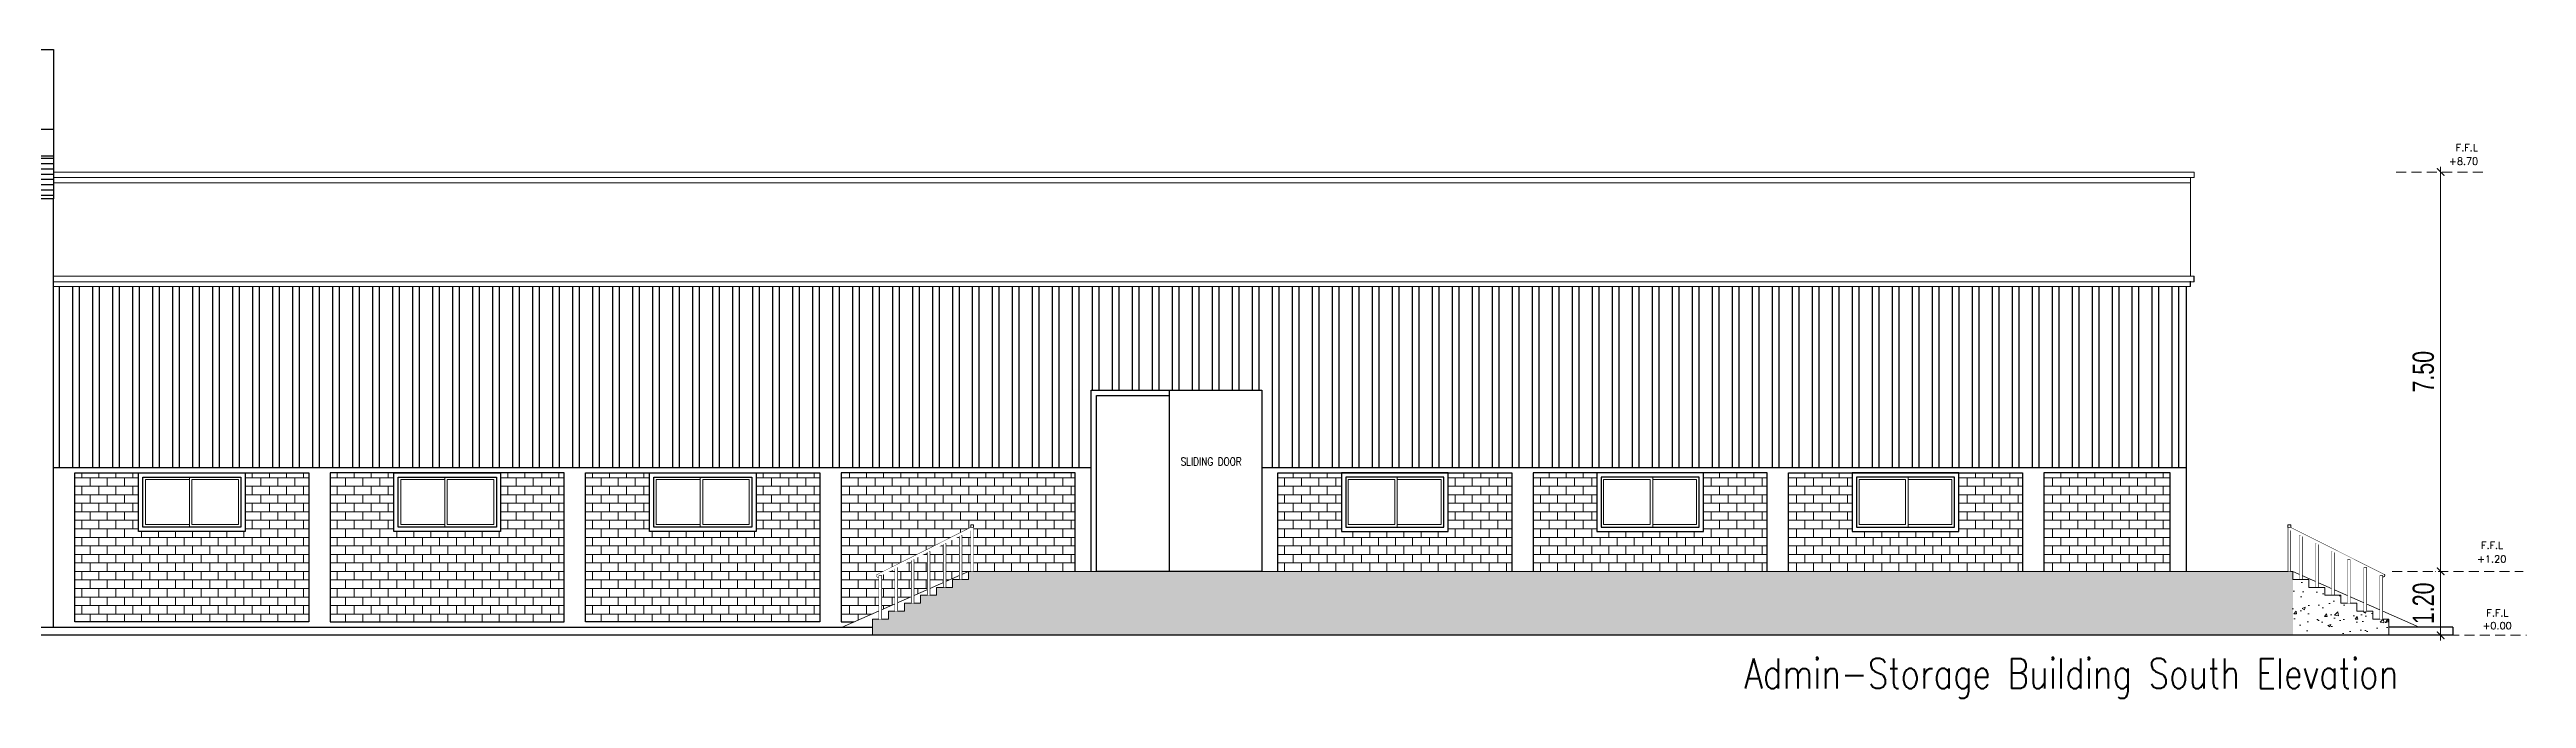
# Model space of a CAD drawing. Header units: millimetres. Extents: x -401 to 2889, y -234 to 146.
# Drawn here: x -322.3 to -275.84, y -150.54 to -138.36 of the extents above; entities that cross this region are included whole.
import ezdxf

# ---------------------------------------------------------------- set-up
doc = ezdxf.new("R2010")
doc.units = ezdxf.units.MM
doc.header["$LTSCALE"] = 3
doc.header["$MEASUREMENT"] = 0
doc.set_wipeout_variables(frame=1)
for name, pattern in [('CACHE2', [0.1875, 0.125, -0.0625]), ('CONTINU', [0]), ('HIDDEN2', [0.1875, 0.125, -0.0625])]:
    doc.linetypes.add(name, pattern=pattern)
doc.layers.get('0').update_dxf_attribs({"color": 3, "lineweight": 9})
for name, color, linetype, lineweight in [('Drw - Arch - brick (0.30)', 30, 'CONTINU', 30), ('Drw - Arch - Glass (0.15)', 142, 'CONTINU', 15), ('Drw - Arch - Hidden (0.15)', 6, 'CACHE2', 15), ('Drw - Arch - Stairs (0.15)', 3, 'CONTINU', 15), ('FIXTURES', 251, 'Continuous', 5), ('HANDRAIL', 37, 'Continuous', 15), ('HATCH', 253, 'Continuous', 0), ('hatch 2', 251, 'Continuous', 0), ('text', 7, 'Continuous', 0), ('wall', 22, 'Continuous', 13), ('WINDOW', 1, 'Continuous', 25)]:
    doc.layers.add(name, color=color, linetype=linetype, lineweight=lineweight)
doc.styles.add('Drwazah english', font='sosa.shx', dxfattribs={"width": 0.75})
doc.styles.add('ROMAND', font='romand', dxfattribs={"width": 0.8, "oblique": 15})
doc.styles.add('SIMPLEX8', font='simplex.shx', dxfattribs={"height": 8})
doc.styles.get("Standard").update_dxf_attribs({"font": 'simplex.shx', "width": 0.8})
doc.dimstyles.new('Arch 1-200m', dxfattribs={"dimscale": 2, "dimtxt": 0.2, "dimasz": 0.07, "dimexe": 0.05, "dimexo": 0.05, "dimgap": 0.03, "dimtad": 1, "dimzin": 1, "dimdsep": 46, "dimtxsty": 'Drwazah english', "dimblk": 'ARCHTICK', "dimcen": 0, "dimdle": 0.05, "dimclrd": 16, "dimclre": 16, "dimclrt": 16, "dimaunit": 2, "dimazin": 0, "dimtfac": 1, "dimtmove": 0, "dimatfit": 0, "dimldrblk": 'ARCHTICK', "dimfxl": 0.18, "dimtolj": 1, "dimtzin": 0, "dimlwd": 0, "dimlwe": 9, "dimarcsym": 2})
pattern_1 = [(0, (-234.01381, 0.8), (0, 0.16), []), (90, (-234.01381, 0.8), (-0.16, 0.16), [0.16, -0.16])]

# ---------------------------------------------------------------- blocks, each defined once
blk = doc.blocks.new('_ArchTick')
at = {"color": 0, "linetype": 'ByBlock', "const_width": 0.15}
blk.add_lwpolyline([(-0.5, -0.5), (0.5, 0.5)], dxfattribs=at)
blk = doc.blocks.new('*D325')
at = {"layer": 'Defpoints', "color": 0, "transparency": 16777216}
for p in [(-277.452, -148.158), (-277.452, -149.358), (-277.327, -149.358)]:
    blk.add_point(p, dxfattribs=at)
at = {"layer": 'Drw - Arch - brick (0.30)', "color": 16, "lineweight": 0, "transparency": 16777216}
blk.add_line((-277.452, -148.058), (-277.452, -149.458), dxfattribs=at)
at = {"layer": 'Drw - Arch - brick (0.30)', "color": 16, "lineweight": 9, "transparency": 16777216}
blk.add_line((-277.427, -149.358), (-277.552, -149.358), dxfattribs=at)
at = {"layer": 'Drw - Arch - brick (0.30)', "color": 16, "lineweight": 0, "transparency": 16777216, "xscale": 0.14, "yscale": 0.14, "zscale": 0.14}
for p, rotation in [((-277.452, -148.158), 90), ((-277.452, -149.358), 270)]:
    blk.add_blockref('_ArchTick', p, dxfattribs=dict(at, rotation=rotation))
at = {"layer": 'Drw - Arch - brick (0.30)', "color": 16, "transparency": 16777216, "insert": (-277.773, -148.758), "char_height": 0.4, "attachment_point": 5, "rotation": 90, "style": 'Drwazah english'}
blk.add_mtext('\\A1;1.20', dxfattribs=at)
blk = doc.blocks.new('*D326')
at = {"layer": 'Defpoints', "color": 0, "transparency": 16777216}
for p in [(-277.449, -140.663), (-277.452, -148.158), (-277.449, -148.158)]:
    blk.add_point(p, dxfattribs=at)
at = {"layer": 'Drw - Arch - brick (0.30)', "color": 16, "lineweight": 9, "transparency": 16777216}
for p, q in [((-277.549, -140.663), (-277.552, -140.663)), ((-277.549, -148.158), (-277.552, -148.158))]:
    blk.add_line(p, q, dxfattribs=at)
at = {"layer": 'Drw - Arch - brick (0.30)', "color": 16, "lineweight": 0, "transparency": 16777216}
blk.add_line((-277.452, -140.563), (-277.452, -148.258), dxfattribs=at)
at = {"layer": 'Drw - Arch - brick (0.30)', "color": 16, "lineweight": 0, "transparency": 16777216, "xscale": 0.14, "yscale": 0.14, "zscale": 0.14}
for p, rotation in [((-277.452, -140.663), 90), ((-277.452, -148.158), 270)]:
    blk.add_blockref('_ArchTick', p, dxfattribs=dict(at, rotation=rotation))
at = {"layer": 'Drw - Arch - brick (0.30)', "color": 16, "transparency": 16777216, "insert": (-277.775, -144.411), "char_height": 0.4, "attachment_point": 5, "rotation": 90, "style": 'Drwazah english'}
blk.add_mtext('\\A1;7.50', dxfattribs=at)

msp = doc.modelspace()

# ---------------------------------------------------------------- hatches: boundary and pattern name
at = {"layer": 'Defpoints', "true_color": 0x636466}
h = msp.add_hatch(dxfattribs=at)
h.set_pattern_fill('ANSI31', color=251, scale=0.8, angle=135)
h.set_pattern_definition([(180, (-178.65459, -6e-14), (-7e-18, -0.1), [])])
h.paths.add_polyline_path([(-322.222, -141.163), (-322.222, -140.363), (-328.922, -140.363), (-328.922, -141.163)])
h = msp.add_hatch(dxfattribs=at)
h.set_pattern_fill('ANSI32', color=251, angle=45)
h.set_pattern_definition([(90, (-936.85865, -214.74588), (-0.375, 0), []), (90, (-936.73365, -214.62088), (-0.375, 0), [])])
h.paths.add_polyline_path([(-282.222, -146.208), (-282.222, -146.227), (-282.222, -145.153), (-282.222, -144.033), (-282.222, -142.807), (-302.182, -142.814), (-322.222, -142.803), (-322.222, -146.82), (-322.222, -146.856), (-322.222, -146.853), (-322.222, -146.208), (-302.762, -146.208), (-302.762, -144.758), (-299.562, -144.758), (-299.562, -146.208)])
at = {"layer": 'hatch 2', "linetype": 'Continuous', "ltscale": 0.01}
h = msp.add_hatch(dxfattribs=at)
h.set_pattern_fill('AR-CONC', color=256, scale=0.08)
h.set_pattern_definition([(50, (-234.0138, 0), (0.5738081, -0.0502017), [0.06, -0.66]), (355, (-234.0138, 0), (-0.111001, 0.6017537), [0.048, -0.528]), (100.45144, (-233.966, -0.0042), (0.462807, 0.551552), [0.0509922, -0.5609137]), (46.1842, (-234.0138, 0.16), (0.853793, -0.1324154), [0.09, -0.99]), (96.63564, (-233.9427, 0.149), (0.7477296, 0.779295), [0.0764883, -0.841371]), (351.18416, (-234.0138, 0.16), (0.7477296, 0.779295), [0.072, -0.792]), (21, (-233.9338, 0.12), (0.4775256, -0.3220951), [0.06, -0.66]), (326, (-233.9338, 0.12), (0.1946523, 0.58012), [0.048, -0.528]), (71.45144, (-233.894, 0.09316), (0.6721779, 0.258025), [0.0509922, -0.5609137]), (37.5, (-234.01381, 0), (0.00972788, 0.26631508), [0, -0.5216, 0, -0.536, 0, -0.53]), (7.5, (-234.01381, 0), (0.21045563, 0.31552937), [0, -0.3056, 0, -0.5096, 0, -0.202]), (327.5, (-234.19221, 0), (0.42705795, -0.0180439), [0, -0.2, 0, -0.624, 0, -0.828]), (317.5, (-234.2722, 0), (0.4665489, 0.080084), [0, -0.26, 0, -0.4144, 0, -0.588])])
h.paths.add_polyline_path([(-280.222, -148.158), (-305.059, -148.158), (-305.059, -148.308), (-305.359, -148.308), (-305.359, -148.458), (-305.659, -148.458), (-305.659, -148.608), (-305.959, -148.608), (-305.959, -148.758), (-306.259, -148.758), (-306.259, -148.908), (-306.559, -148.908), (-306.559, -149.058), (-306.859, -149.058), (-306.859, -149.358), (-280.222, -149.358)])
h = msp.add_hatch(dxfattribs=at)
h.set_pattern_fill('AR-CONC', color=256, scale=0.08)
h.set_pattern_definition([(50, (0, 0), (0.57380815, -0.0502017), [0.06, -0.66]), (355, (0, 0), (-0.1110011, 0.6017537), [0.048, -0.528]), (100.45144, (0.0478, -0.0042), (0.4628071, 0.551552), [0.0509922, -0.5609137]), (46.1842, (0, 0.16), (0.853793, -0.1324154), [0.09, -0.99]), (96.63564, (0.07115, 0.149), (0.7477296, 0.7792949), [0.0764883, -0.841371]), (351.18416, (0, 0.16), (0.7477296, 0.779295), [0.072, -0.792]), (21, (0.08, 0.12), (0.47752564, -0.3220951), [0.06, -0.66]), (326, (0.08, 0.12), (0.1946523, 0.58012), [0.048, -0.528]), (71.45144, (0.1198, 0.09316), (0.6721779, 0.2580249), [0.0509922, -0.5609137]), (37.5, (0, 0), (0.00972788, 0.26631508), [0, -0.5216, 0, -0.536, 0, -0.53]), (7.5, (0, 0), (0.21045563, 0.31552937), [0, -0.3056, 0, -0.5096, 0, -0.202]), (327.5, (-0.1784, 0), (0.42705795, -0.0180439), [0, -0.2, 0, -0.624, 0, -0.828]), (317.5, (-0.2584, 0), (0.46654894, 0.080084), [0, -0.26, 0, -0.4144, 0, -0.588])])
h.paths.add_polyline_path([(-278.722, -148.908), (-279.022, -148.908), (-279.022, -148.758), (-279.322, -148.758), (-279.322, -148.608), (-279.622, -148.608), (-279.622, -148.458), (-279.922, -148.458), (-279.922, -148.308), (-280.222, -148.308), (-280.222, -149.358), (-278.422, -149.358), (-278.422, -149.058), (-278.722, -149.058)])
at = {"layer": 'wall', "linetype": 'Continuous', "ltscale": 0.01, "true_color": 0xc7c8ca}
h = msp.add_hatch(dxfattribs=at)
h.set_pattern_fill('AR-B816', color=9, scale=0.02, style=0)
h.set_pattern_definition(pattern_1)
h.paths.add_polyline_path([(-320.627, -147.408), (-320.627, -146.308), (-321.822, -146.308), (-321.822, -149.108), (-317.432, -149.108), (-317.432, -146.308), (-318.627, -146.308), (-318.627, -147.408)])
h = msp.add_hatch(dxfattribs=at)
h.set_pattern_fill('AR-B816', color=9, scale=0.02, style=0)
h.set_pattern_definition([(0, (-229.22381, 0.8), (0, 0.16), []), (90, (-229.22381, 0.8), (-0.16, 0.16), [0.16, -0.16])])
h.paths.add_polyline_path([(-312.642, -146.308), (-313.837, -146.308), (-313.837, -147.408), (-315.837, -147.408), (-315.837, -146.308), (-317.032, -146.308), (-317.032, -149.108), (-312.642, -149.108)])
h = msp.add_hatch(dxfattribs=at)
h.set_pattern_fill('AR-B816', color=9, scale=0.02, style=0)
h.set_pattern_definition([(0, (-224.43381, 0.8), (0, 0.16), []), (90, (-224.43381, 0.8), (-0.16, 0.16), [0.16, -0.16])])
h.paths.add_polyline_path([(-307.852, -146.308), (-309.047, -146.308), (-309.047, -147.408), (-311.047, -147.408), (-311.047, -146.308), (-312.242, -146.308), (-312.242, -149.108), (-307.852, -149.108)])
h = msp.add_hatch(dxfattribs=at)
h.set_pattern_fill('AR-B816', color=9, scale=0.02, style=0)
h.set_pattern_definition(pattern_1)
h.paths.add_polyline_path([(-307.452, -146.308), (-307.452, -149.108), (-307.204, -149.108), (-305.059, -148.158), (-303.062, -148.158), (-303.062, -146.308)])
h = msp.add_hatch(dxfattribs=at)
h.set_pattern_fill('AR-B816', color=9, scale=0.02, style=0)
h.set_pattern_definition(pattern_1)
h.paths.add_polyline_path([(-293.277, -146.308), (-294.472, -146.308), (-294.472, -148.158), (-290.082, -148.158), (-290.082, -146.308), (-291.277, -146.308), (-291.277, -147.408), (-293.277, -147.408)])
h.paths.add_polyline_path([(-288.487, -146.308), (-289.682, -146.308), (-289.682, -148.158), (-285.292, -148.158), (-285.292, -146.308), (-286.487, -146.308), (-286.487, -147.408), (-288.487, -147.408)])
h.paths.add_polyline_path([(-282.522, -146.308), (-284.892, -146.308), (-284.892, -148.158), (-282.522, -148.158)])
h.paths.add_polyline_path([(-296.067, -146.308), (-296.067, -147.408), (-298.067, -147.408), (-298.067, -146.308), (-299.262, -146.308), (-299.262, -148.158), (-294.872, -148.158), (-294.872, -146.308)])

# ---------------------------------------------------------------- linework, layer by layer
at = {"layer": 'Defpoints', "color": 251, "true_color": 0x636466}
for p, q in [((-322.222, -140.363), (-322.222, -141.163)), ((-282.222, -142.806), (-282.222, -146.208)), ((-282.143, -142.814), (-282.143, -142.714)), ((-282.073, -142.721), (-282.073, -142.62))]:
    msp.add_line(p, q, dxfattribs=at)
at = {"layer": 'Drw - Arch - brick (0.30)'}
for p, q in [((-322.222, -139.863), (-328.922, -139.863)), ((-322.222, -139.863), (-322.222, -140.363)), ((-322.222, -140.363), (-328.922, -140.363)), ((-322.222, -149.208), (-322.222, -141.163)), ((-322.222, -146.208), (-302.762, -146.208)), ((-299.562, -146.208), (-282.222, -146.208)), ((-282.222, -146.208), (-282.222, -148.158)), ((-330.28, -149.208), (-306.859, -149.208)), ((-277.224, -149.358), (-330.28, -149.358)), ((-277.224, -149.208), (-277.224, -149.358))]:
    msp.add_line(p, q, dxfattribs=at)
at = {"layer": 'Drw - Arch - brick (0.30)', "color": 252, "true_color": 0x939598}
msp.add_lwpolyline([(-328.922, -139.863), (-328.922, -138.363), (-322.222, -138.363), (-322.222, -139.863)], dxfattribs=at)
at = {"layer": 'Drw - Arch - brick (0.30)'}
for points in [[(-322.222, -141.163), (-328.922, -141.163)], [(-302.762, -148.158), (-302.762, -144.758), (-299.562, -144.758), (-299.562, -148.158)], [(-301.291, -148.158), (-302.662, -148.158), (-302.662, -144.858), (-301.291, -144.858)], [(-303.062, -148.158), (-303.062, -146.308), (-307.452, -146.308), (-307.452, -149.108), (-307.204, -149.108)], [(-299.262, -148.158), (-299.262, -146.308), (-294.872, -146.308), (-294.872, -148.158)], [(-290.082, -148.158), (-290.082, -146.308), (-294.472, -146.308), (-294.472, -148.158)], [(-289.682, -148.158), (-289.682, -146.308), (-285.292, -146.308), (-285.292, -148.158)], [(-282.522, -148.158), (-282.522, -146.308), (-284.892, -146.308), (-284.892, -148.158)]]:
    msp.add_lwpolyline(points, dxfattribs=at)
for points in [[(-301.291, -144.758), (-299.562, -144.758), (-299.562, -148.158), (-301.291, -148.158)], [(-321.822, -146.308), (-317.432, -146.308), (-317.432, -149.108), (-321.822, -149.108)], [(-320.627, -146.308), (-318.627, -146.308), (-318.627, -147.408), (-320.627, -147.408)], [(-312.642, -146.308), (-317.032, -146.308), (-317.032, -149.108), (-312.642, -149.108)], [(-315.837, -146.308), (-313.837, -146.308), (-313.837, -147.408), (-315.837, -147.408)], [(-312.242, -146.308), (-307.852, -146.308), (-307.852, -149.108), (-312.242, -149.108)], [(-311.047, -146.308), (-309.047, -146.308), (-309.047, -147.408), (-311.047, -147.408)], [(-296.067, -146.308), (-298.067, -146.308), (-298.067, -147.408), (-296.067, -147.408)], [(-291.277, -146.308), (-293.277, -146.308), (-293.277, -147.408), (-291.277, -147.408)], [(-286.487, -146.308), (-288.487, -146.308), (-288.487, -147.408), (-286.487, -147.408)]]:
    msp.add_lwpolyline(points, close=True, dxfattribs=at)
at = {"layer": 'Drw - Arch - Glass (0.15)'}
for points in [[(-320.546, -146.388), (-319.675, -146.388), (-319.675, -147.328), (-320.546, -147.328)], [(-318.707, -146.388), (-319.675, -146.388), (-319.675, -147.328), (-318.707, -147.328)], [(-318.755, -146.436), (-319.627, -146.436), (-319.627, -147.281), (-318.755, -147.281)], [(-315.756, -146.388), (-314.885, -146.388), (-314.885, -147.328), (-315.756, -147.328)], [(-313.917, -146.388), (-314.885, -146.388), (-314.885, -147.328), (-313.917, -147.328)], [(-313.965, -146.436), (-314.837, -146.436), (-314.837, -147.281), (-313.965, -147.281)], [(-310.966, -146.388), (-310.095, -146.388), (-310.095, -147.328), (-310.966, -147.328)], [(-309.127, -146.388), (-310.095, -146.388), (-310.095, -147.328), (-309.127, -147.328)], [(-309.175, -146.436), (-310.047, -146.436), (-310.047, -147.281), (-309.175, -147.281)], [(-297.987, -146.388), (-297.019, -146.388), (-297.019, -147.328), (-297.987, -147.328)], [(-297.939, -146.436), (-297.067, -146.436), (-297.067, -147.281), (-297.939, -147.281)], [(-296.148, -146.388), (-297.019, -146.388), (-297.019, -147.328), (-296.148, -147.328)], [(-293.197, -146.388), (-292.229, -146.388), (-292.229, -147.328), (-293.197, -147.328)], [(-293.149, -146.436), (-292.277, -146.436), (-292.277, -147.281), (-293.149, -147.281)], [(-291.358, -146.388), (-292.229, -146.388), (-292.229, -147.328), (-291.358, -147.328)], [(-288.407, -146.388), (-287.439, -146.388), (-287.439, -147.328), (-288.407, -147.328)], [(-288.359, -146.436), (-287.487, -146.436), (-287.487, -147.281), (-288.359, -147.281)], [(-286.568, -146.388), (-287.439, -146.388), (-287.439, -147.328), (-286.568, -147.328)]]:
    msp.add_lwpolyline(points, close=True, dxfattribs=at)
for points in [[(-319.675, -147.281), (-320.498, -147.281), (-320.498, -146.436), (-319.675, -146.436)], [(-314.885, -147.281), (-315.708, -147.281), (-315.708, -146.436), (-314.885, -146.436)], [(-310.095, -147.281), (-310.918, -147.281), (-310.918, -146.436), (-310.095, -146.436)], [(-297.019, -147.281), (-296.196, -147.281), (-296.196, -146.436), (-297.019, -146.436)], [(-292.229, -147.281), (-291.406, -147.281), (-291.406, -146.436), (-292.229, -146.436)], [(-287.439, -147.281), (-286.616, -147.281), (-286.616, -146.436), (-287.439, -146.436)]]:
    msp.add_lwpolyline(points, dxfattribs=at)
at = {"layer": 'Drw - Arch - Hidden (0.15)', "linetype": 'HIDDEN2', "ltscale": 0.5}
for p, q in [((-278.282, -140.663), (-276.593, -140.663)), ((-278.358, -148.158), (-275.901, -148.158)), ((-277.579, -149.358), (-275.841, -149.358))]:
    msp.add_line(p, q, dxfattribs=at)
at = {"layer": 'Drw - Arch - Stairs (0.15)'}
for p, q in [((-305.059, -148.158), (-307.43, -149.208)), ((-305.059, -148.308), (-305.059, -148.158)), ((-305.059, -148.158), (-280.222, -148.158)), ((-280.222, -148.158), (-277.851, -149.208)), ((-280.222, -148.158), (-280.222, -148.308)), ((-305.959, -148.758), (-305.959, -148.608)), ((-305.959, -148.608), (-305.659, -148.608)), ((-305.659, -148.608), (-305.659, -148.458)), ((-305.659, -148.458), (-305.359, -148.458)), ((-305.359, -148.458), (-305.359, -148.308)), ((-305.359, -148.308), (-305.059, -148.308)), ((-306.859, -149.358), (-306.859, -149.058)), ((-306.859, -149.058), (-306.559, -149.058)), ((-306.559, -149.058), (-306.559, -148.908)), ((-306.559, -148.908), (-306.259, -148.908)), ((-306.259, -148.908), (-306.259, -148.758)), ((-306.259, -148.758), (-305.959, -148.758))]:
    msp.add_line(p, q, dxfattribs=at)
at = {"layer": 'FIXTURES'}
for p, q in [((-282.072, -140.663), (-322.222, -140.663)), ((-282.072, -140.764), (-322.222, -140.764)), ((-282.143, -140.864), (-322.222, -140.864))]:
    msp.add_line(p, q, dxfattribs=at)
at = {"layer": 'HANDRAIL'}
for p, q in [((-306.769, -148.217), (-305.017, -147.336)), ((-278.512, -148.217), (-280.265, -147.336))]:
    msp.add_line(p, q, dxfattribs=at)
for points in [[(-305.53, -148.458), (-305.488, -148.458), (-305.488, -147.636), (-305.53, -147.636)], [(-305.23, -148.308), (-305.188, -148.308), (-305.188, -147.486), (-305.23, -147.486)], [(-305.02, -147.336), (-304.965, -147.336), (-304.965, -147.287), (-305.02, -147.287)], [(-305.013, -148.158), (-304.971, -148.158), (-304.971, -147.336), (-305.013, -147.336)], [(-280.261, -147.336), (-280.317, -147.336), (-280.317, -147.287), (-280.261, -147.287)], [(-280.268, -148.158), (-280.31, -148.158), (-280.31, -147.336), (-280.268, -147.336)], [(-280.051, -148.308), (-280.093, -148.308), (-280.093, -147.486), (-280.051, -147.486)], [(-279.751, -148.458), (-279.793, -148.458), (-279.793, -147.636), (-279.751, -147.636)], [(-306.437, -148.908), (-306.395, -148.908), (-306.395, -148.086), (-306.437, -148.086)], [(-306.13, -148.758), (-306.088, -148.758), (-306.088, -147.936), (-306.13, -147.936)], [(-305.83, -148.608), (-305.788, -148.608), (-305.788, -147.786), (-305.83, -147.786)], [(-279.451, -148.608), (-279.493, -148.608), (-279.493, -147.786), (-279.451, -147.786)], [(-279.151, -148.758), (-279.193, -148.758), (-279.193, -147.936), (-279.151, -147.936)], [(-278.844, -148.908), (-278.887, -148.908), (-278.887, -148.086), (-278.844, -148.086)]]:
    msp.add_lwpolyline(points, close=True, dxfattribs=at)
for centre, start, end in [((-306.758, -148.24), 117.7832, 297.7832), ((-278.523, -148.24), 242.2168, 62.2168)]:
    msp.add_arc(centre, 0.025, start, end, dxfattribs=at)
at = {"layer": 'HATCH', "color": 251}
for p, q in [((-282.072, -140.663), (-282.072, -140.764)), ((-282.143, -140.764), (-282.143, -142.62)), ((-322.222, -142.62), (-282.072, -142.62)), ((-322.222, -142.721), (-282.072, -142.721)), ((-322.222, -142.814), (-282.143, -142.814)), ((-282.143, -142.721), (-282.143, -142.814)), ((-282.072, -142.62), (-282.072, -142.721))]:
    msp.add_line(p, q, dxfattribs=at)
at = {"layer": 'WINDOW', "color": 16}
for points in [[(-320.546, -146.388), (-318.707, -146.388), (-318.707, -147.328), (-320.546, -147.328)], [(-315.756, -146.388), (-313.917, -146.388), (-313.917, -147.328), (-315.756, -147.328)], [(-310.966, -146.388), (-309.127, -146.388), (-309.127, -147.328), (-310.966, -147.328)], [(-296.148, -146.388), (-297.987, -146.388), (-297.987, -147.328), (-296.148, -147.328)], [(-291.358, -146.388), (-293.197, -146.388), (-293.197, -147.328), (-291.358, -147.328)], [(-286.568, -146.388), (-288.407, -146.388), (-288.407, -147.328), (-286.568, -147.328)]]:
    msp.add_lwpolyline(points, close=True, dxfattribs=at)

# ---------------------------------------------------------------- texts
at = {"layer": 'text', "color": 3, "style": 'SIMPLEX8'}
for s, p in [('F.F.L', (-277.168, -140.274)), ('+8.70', (-277.295, -140.526)), ('F.F.L', (-276.693, -147.736)), ('+1.20', (-276.768, -147.993)), ('+0.00', (-276.666, -149.246)), ('F.F.L', (-276.593, -149.005))]:
    msp.add_text(s, height=0.1333, dxfattribs=at).set_placement(p)
at = {"layer": 'text', "color": 3, "style": 'ROMAND', "width": 0.8}
msp.add_text('SLIDING DOOR', height=0.15235, dxfattribs=at).set_placement((-301.083, -146.174))
at = {"layer": 'text', "insert": (-290.512, -149.794), "char_height": 0.5625, "attachment_point": 1}
msp.add_mtext_dynamic_manual_height_columns('Admin-Storage Building South Elevation', width=23.1916, gutter_width=12.5, heights=[0], dxfattribs=at)

# ---------------------------------------------------------------- dimensions: what is measured, and where the dimension line sits
at = {"layer": 'Drw - Arch - brick (0.30)'}
for base, p1, p2, picture, middle in [((-277.4518, -148.1584), (-277.4494, -140.6631), (-277.4494, -148.1584), '*D326', (-277.775, -144.4108)), ((-277.452, -149.358), (-277.452, -148.158), (-277.327, -149.358), '*D325', (-277.773, -148.758))]:
    dim = msp.add_linear_dim(base=base, p1=p1, p2=p2, angle=90, dimstyle='Arch 1-200m', override={"dimfxl": 0.1}, dxfattribs=at)
    dim.commit()
    dim.dimension.update_dxf_attribs({"geometry": picture, "text_midpoint": middle})

# ---------------------------------------------------------------- next in the draw order: wipeouts: each hides what was drawn before it
for points in [[(-305.53, -147.636), (-305.488, -147.636), (-305.488, -148.458), (-305.53, -148.458)], [(-305.23, -147.486), (-305.188, -147.486), (-305.188, -148.308), (-305.23, -148.308)], [(-280.051, -147.486), (-280.093, -147.486), (-280.093, -148.308), (-280.051, -148.308)], [(-279.751, -147.636), (-279.793, -147.636), (-279.793, -148.458), (-279.751, -148.458)], [(-306.437, -148.086), (-306.395, -148.086), (-306.395, -148.908), (-306.437, -148.908)], [(-306.13, -147.936), (-306.088, -147.936), (-306.088, -148.758), (-306.13, -148.758)], [(-305.83, -147.786), (-305.788, -147.786), (-305.788, -148.608), (-305.83, -148.608)], [(-279.451, -147.786), (-279.493, -147.786), (-279.493, -148.608), (-279.451, -148.608)], [(-279.151, -147.936), (-279.193, -147.936), (-279.193, -148.758), (-279.151, -148.758)], [(-278.844, -148.086), (-278.887, -148.086), (-278.887, -148.908), (-278.844, -148.908)]]:
    msp.add_wipeout(points).dxf.layer = 'HANDRAIL'

# ---------------------------------------------------------------- next in the draw order: linework, layer by layer
at = {"layer": 'Drw - Arch - Stairs (0.15)'}
for p, q in [((-279.322, -148.608), (-279.622, -148.608)), ((-279.322, -148.758), (-279.322, -148.608)), ((-279.022, -148.758), (-279.322, -148.758)), ((-279.022, -148.908), (-279.022, -148.758))]:
    msp.add_line(p, q, dxfattribs=at)

# ---------------------------------------------------------------- next in the draw order: wipeouts: each hides what was drawn before it
for points in [[(-305.013, -147.336), (-304.971, -147.336), (-304.971, -148.158), (-305.013, -148.158)], [(-280.268, -147.336), (-280.31, -147.336), (-280.31, -148.158), (-280.268, -148.158)]]:
    msp.add_wipeout(points).dxf.layer = 'HANDRAIL'

# ---------------------------------------------------------------- next in the draw order: wipeouts: each hides what was drawn before it
for points in [[(-304.974, -147.37), (-306.737, -148.257), (-306.764, -148.264), (-306.778, -148.256), (-306.78, -148.252), (-306.783, -148.24), (-306.782, -148.231), (-306.778, -148.224), (-306.77, -148.218), (-305.017, -147.336)], [(-280.308, -147.37), (-278.544, -148.257), (-278.517, -148.264), (-278.504, -148.256), (-278.501, -148.252), (-278.498, -148.24), (-278.5, -148.231), (-278.504, -148.224), (-278.511, -148.218), (-280.265, -147.336)]]:
    msp.add_wipeout(points).dxf.layer = 'HANDRAIL'

# ---------------------------------------------------------------- next in the draw order: linework, layer by layer
for p, q in [((-280.222, -148.308), (-280.222, -148.158)), ((-279.922, -148.308), (-280.222, -148.308)), ((-279.922, -148.458), (-279.922, -148.308)), ((-279.622, -148.458), (-279.922, -148.458)), ((-279.622, -148.608), (-279.622, -148.458))]:
    msp.add_line(p, q, dxfattribs=at)
at = {"layer": 'HANDRAIL'}
for points in [[(-279.151, -148.758), (-279.193, -148.758), (-279.193, -147.936), (-279.151, -147.936)], [(-278.844, -148.908), (-278.887, -148.908), (-278.887, -148.086), (-278.844, -148.086)], [(-306.737, -149.058), (-306.695, -149.058), (-306.695, -148.236), (-306.737, -148.236)], [(-278.544, -149.058), (-278.587, -149.058), (-278.587, -148.236), (-278.544, -148.236)]]:
    msp.add_lwpolyline(points, close=True, dxfattribs=at)

# ---------------------------------------------------------------- next in the draw order: wipeouts: each hides what was drawn before it
for points in [[(-306.737, -148.236), (-306.695, -148.236), (-306.695, -149.058), (-306.737, -149.058)], [(-278.544, -148.236), (-278.587, -148.236), (-278.587, -149.058), (-278.544, -149.058)]]:
    msp.add_wipeout(points).dxf.layer = 'HANDRAIL'

# ---------------------------------------------------------------- next in the draw order: linework, layer by layer
at = {"layer": 'Drw - Arch - brick (0.30)'}
msp.add_line((-277.224, -149.208), (-278.422, -149.208), dxfattribs=at)
at = {"layer": 'Drw - Arch - Stairs (0.15)'}
for p, q in [((-278.722, -148.908), (-279.022, -148.908)), ((-278.722, -149.058), (-278.722, -148.908)), ((-278.422, -149.058), (-278.722, -149.058)), ((-278.422, -149.358), (-278.422, -149.058))]:
    msp.add_line(p, q, dxfattribs=at)
at = {"layer": 'HANDRAIL'}
msp.add_lwpolyline([(-278.544, -149.058), (-278.587, -149.058), (-278.587, -148.236), (-278.544, -148.236)], close=True, dxfattribs=at)
msp.add_arc((-278.523, -148.24), 0.025, 242.2168, 62.2168, dxfattribs=at)

# ---------------------------------------------------------------- next in the draw order: wipeouts: each hides what was drawn before it
for points in [[(-279.151, -147.936), (-279.193, -147.936), (-279.193, -148.758), (-279.151, -148.758)], [(-278.844, -148.086), (-278.887, -148.086), (-278.887, -148.908), (-278.844, -148.908)], [(-278.544, -148.236), (-278.587, -148.236), (-278.587, -149.058), (-278.544, -149.058)]]:
    msp.add_wipeout(points).dxf.layer = 'HANDRAIL'

doc.saveas('drawing.dxf')
